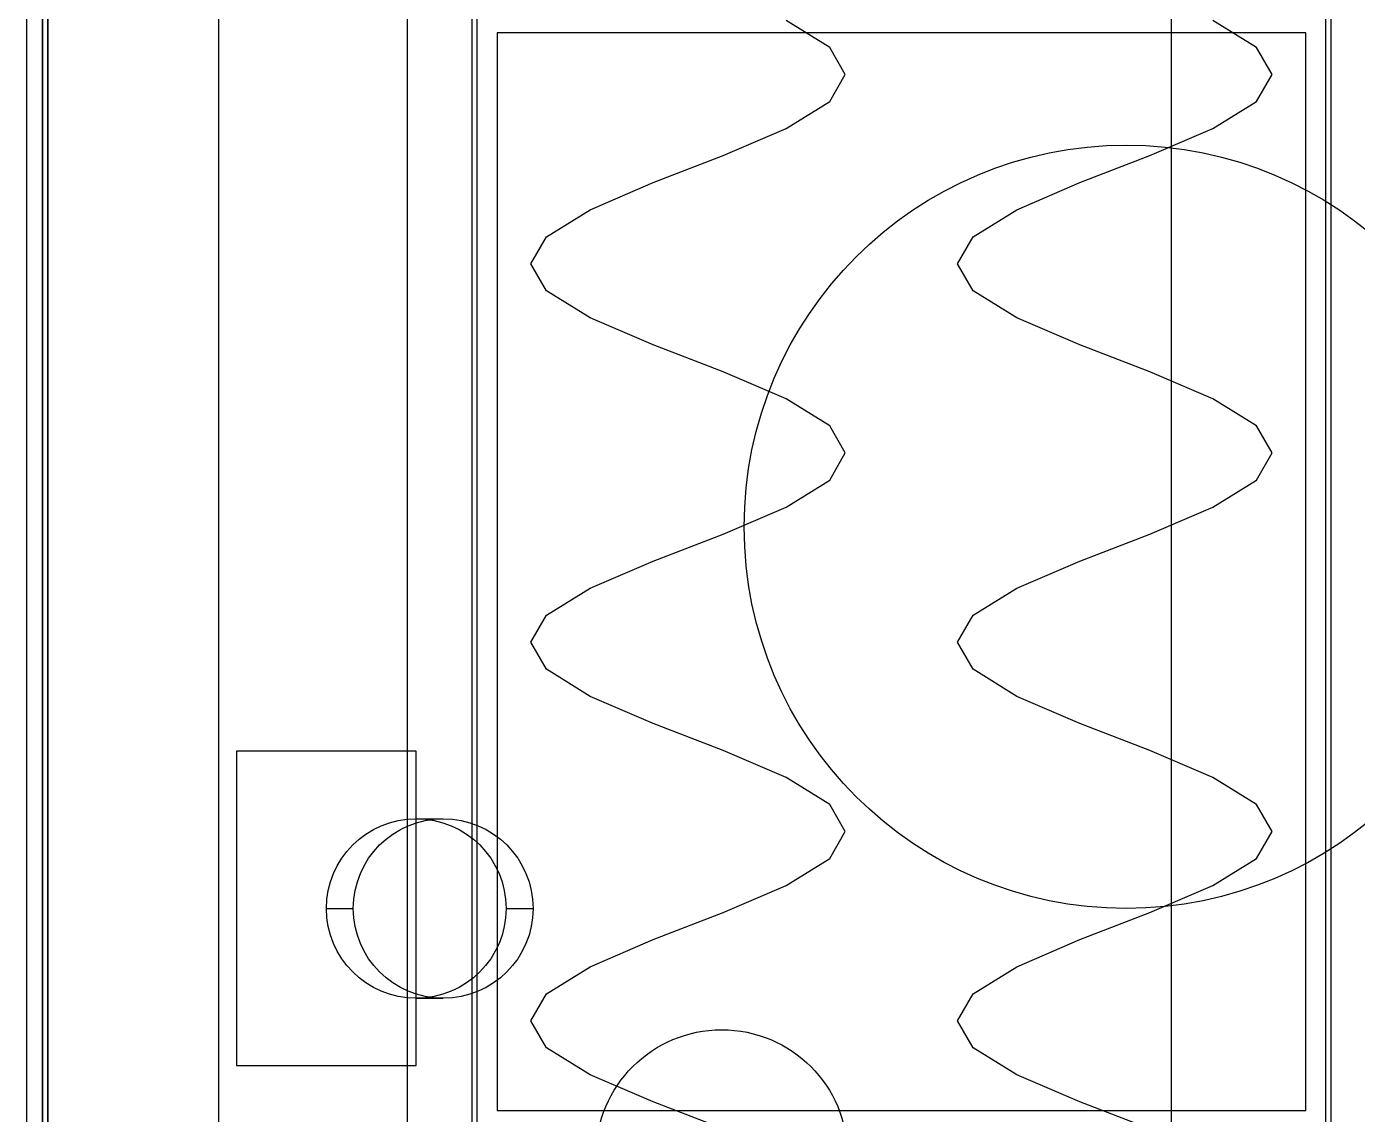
# Model space of a CAD drawing. Header units: metres. Extents: x -14 to 954, y -39 to 888.
# Drawn here: x -4.7 to 291.5, y 429.1 to 671.4 of the extents above; entities that cross this region are included whole.
import ezdxf

# ---------------------------------------------------------------- set-up
doc = ezdxf.new("R2010")
doc.units = ezdxf.units.M
for name, color, linetype in [('01_CHASIS_PTR_SOLDADO', 4, 'Continuous'), ('02_FORRO_EXTERIOR_LAMINA', 8, 'Continuous'), ('02_LOUVERS_LATERALES_VENTILACION', 3, 'Continuous'), ('05_COMPRESOR_HERMETICO_BOWA', 3, 'Continuous'), ('07_CHAROLAS_Y_CANALES', 5, 'Continuous'), ('08_RESORTES_HELICOIDALES', 1, 'Continuous'), ('10_SEPARADOR_ACEITE_BOWA', 2, 'Continuous'), ('13_COLUMNA_CLIMATIZACION_VERTICAL', 6, 'Continuous'), ('17_TOPPERS_COMIDA_CORRIDA_FITNESS', 1, 'Continuous')]:
    doc.layers.add(name, color=color, linetype=linetype)

msp = doc.modelspace()

# ---------------------------------------------------------------- linework, layer by layer
at = {"layer": '01_CHASIS_PTR_SOLDADO'}
for p, q in [((0, 841.9), (0, 38.1)), ((0, 841.9, 38.1), (0, 38.1, 38.1)), ((0, 841.9, 434.6), (0, 38.1, 434.6)), ((0, 841.9, 460), (0, 38.1, 460)), ((0, 841.9, 1791.9), (0, 38.1, 1791.9)), ((0, 841.9, 1830), (0, 38.1, 1830)), ((38.1, 38.1), (38.1, 841.9)), ((38.1, 38.1, 38.1), (38.1, 841.9)), ((38.1, 38.1, 434.6), (38.1, 841.9, 434.6)), ((38.1, 38.1, 460), (38.1, 841.9, 434.6)), ((38.1, 38.1, 1791.9), (38.1, 841.9, 1791.9)), ((38.1, 38.1, 1830), (38.1, 841.9, 1791.9)), ((250, 841.9), (250, 260)), ((250, 841.9, 38.1), (250, 260, 38.1))]:
    msp.add_line(p, q, dxfattribs=at)
at = {"layer": '02_FORRO_EXTERIOR_LAMINA'}
for p, q in [((-1.21, 881.21, 1830), (-1.21, -1.21, 1830)), ((-1.21, 881.21, 1831.21), (-1.21, -1.21, 1831.21)), ((-1.21, 881.21, -1.21), (-1.21, -1.21, -1.21)), ((-1.21, 881.21), (-1.21, -1.21)), ((-1.21, 880), (-1.21, 0)), ((-1.21, 880, 1830), (-1.21, 0, 1830)), ((0, 0), (0, 880)), ((0, 0, 1830), (0, 880))]:
    msp.add_line(p, q, dxfattribs=at)
at = {"layer": '02_LOUVERS_LATERALES_VENTILACION'}
for p, q in [((-4.71, 730, 85), (-4.71, 330, 85)), ((-4.71, 730, 90.5), (-4.71, 330, 90.5)), ((-4.71, 730, 103.5), (-4.71, 330, 103.5)), ((-4.71, 730, 109), (-4.71, 330, 109)), ((-4.71, 730, 122), (-4.71, 330, 122)), ((-4.71, 730, 127.5), (-4.71, 330, 127.5)), ((-4.71, 730, 140.5), (-4.71, 330, 140.5)), ((-4.71, 730, 146), (-4.71, 330, 146)), ((-4.71, 730, 159), (-4.71, 330, 159)), ((-4.71, 730, 164.5), (-4.71, 330, 164.5)), ((-4.71, 730, 177.5), (-4.71, 330, 177.5)), ((-4.71, 730, 183), (-4.71, 330, 183)), ((-4.71, 730, 196), (-4.71, 330, 196)), ((-4.71, 730, 201.5), (-4.71, 330, 201.5)), ((-4.71, 730, 214.5), (-4.71, 330, 214.5)), ((-4.71, 730, 220), (-4.71, 330, 220)), ((-4.71, 730, 233), (-4.71, 330, 233)), ((-4.71, 730, 238.5), (-4.71, 330, 238.5)), ((-4.71, 730, 251.5), (-4.71, 330, 251.5)), ((-4.71, 730, 257), (-4.71, 330, 257)), ((-4.71, 730, 270), (-4.71, 330, 270)), ((-4.71, 730, 275.5), (-4.71, 330, 275.5)), ((-4.71, 730, 288.5), (-4.71, 330, 288.5)), ((-4.71, 730, 294), (-4.71, 330, 294)), ((-4.71, 730, 307), (-4.71, 330, 307)), ((-4.71, 730, 312.5), (-4.71, 330, 312.5)), ((-4.71, 730, 325.5), (-4.71, 330, 325.5)), ((-4.71, 730, 331), (-4.71, 330, 331)), ((-4.71, 730, 344), (-4.71, 330, 344)), ((-4.71, 730, 349.5), (-4.71, 330, 349.5)), ((-4.71, 730, 362.5), (-4.71, 330, 362.5)), ((-4.71, 730, 368), (-4.71, 330, 368)), ((-1.21, 330, 85), (-1.21, 730, 85)), ((-1.21, 330, 90.5), (-1.21, 730, 85)), ((-1.21, 330, 103.5), (-1.21, 730, 103.5)), ((-1.21, 330, 109), (-1.21, 730, 103.5)), ((-1.21, 330, 122), (-1.21, 730, 122)), ((-1.21, 330, 127.5), (-1.21, 730, 122)), ((-1.21, 330, 140.5), (-1.21, 730, 140.5)), ((-1.21, 330, 146), (-1.21, 730, 140.5)), ((-1.21, 330, 159), (-1.21, 730, 159)), ((-1.21, 330, 164.5), (-1.21, 730, 159)), ((-1.21, 330, 177.5), (-1.21, 730, 177.5)), ((-1.21, 330, 183), (-1.21, 730, 177.5)), ((-1.21, 330, 196), (-1.21, 730, 196)), ((-1.21, 330, 201.5), (-1.21, 730, 196)), ((-1.21, 330, 214.5), (-1.21, 730, 214.5)), ((-1.21, 330, 220), (-1.21, 730, 214.5)), ((-1.21, 330, 233), (-1.21, 730, 233)), ((-1.21, 330, 238.5), (-1.21, 730, 233)), ((-1.21, 330, 251.5), (-1.21, 730, 251.5)), ((-1.21, 330, 257), (-1.21, 730, 251.5)), ((-1.21, 330, 270), (-1.21, 730, 270)), ((-1.21, 330, 275.5), (-1.21, 730, 270)), ((-1.21, 330, 288.5), (-1.21, 730, 288.5)), ((-1.21, 330, 294), (-1.21, 730, 288.5)), ((-1.21, 330, 307), (-1.21, 730, 307)), ((-1.21, 330, 312.5), (-1.21, 730, 307)), ((-1.21, 330, 325.5), (-1.21, 730, 325.5)), ((-1.21, 330, 331), (-1.21, 730, 325.5)), ((-1.21, 330, 344), (-1.21, 730, 344)), ((-1.21, 330, 349.5), (-1.21, 730, 344)), ((-1.21, 330, 362.5), (-1.21, 730, 362.5)), ((-1.21, 330, 368), (-1.21, 730, 362.5))]:
    msp.add_line(p, q, dxfattribs=at)
at = {"layer": '05_COMPRESOR_HERMETICO_BOWA'}
for p, q in [((80, 831.9, 38.1), (80, 270, 38.1)), ((80, 831.9, 44.1), (80, 270, 44.1)), ((240, 645, 60.1), (240, 645, 265)), ((155, 560, 60.1), (155, 560, 265)), ((240, 475, 60.1), (240, 475, 265))]:
    msp.add_line(p, q, dxfattribs=at)
for centre in [(240, 560, 60.1), (240, 560, 265)]:
    msp.add_circle(centre, 85, dxfattribs=at)
at = {"layer": '07_CHAROLAS_Y_CANALES'}
for p, q in [((0, 800, 550), (0, 150, 550)), ((0, 800, 551.5), (0, 150, 551.5)), ((0, 800, 750), (0, 150, 750)), ((0, 800, 751.5), (0, 150, 751.5)), ((0, 800, 950), (0, 150, 950)), ((0, 800, 951.5), (0, 150, 951.5)), ((0, 800, 1150), (0, 150, 1150)), ((0, 800, 1151.5), (0, 150, 1151.5)), ((0, 800, 1350), (0, 150, 1350)), ((0, 800, 1351.5), (0, 150, 1351.5)), ((0, 800, 1550), (0, 150, 1550)), ((0, 800, 1551.5), (0, 150, 1551.5)), ((94.4, 800, 551.5), (94.4, 150, 551.5)), ((94.4, 800, 611.5), (94.4, 150, 611.5)), ((94.4, 800, 751.5), (94.4, 150, 751.5)), ((94.4, 800, 811.5), (94.4, 150, 811.5)), ((94.4, 800, 951.5), (94.4, 150, 951.5)), ((94.4, 800, 1011.5), (94.4, 150, 1011.5)), ((94.4, 800, 1151.5), (94.4, 150, 1151.5)), ((94.4, 800, 1211.5), (94.4, 150, 1211.5)), ((94.4, 800, 1351.5), (94.4, 150, 1351.5)), ((94.4, 800, 1411.5), (94.4, 150, 1411.5)), ((94.4, 800, 1551.5), (94.4, 150, 1551.5)), ((94.4, 800, 1611.5), (94.4, 150, 1611.5)), ((95.6, 150, 551.5), (95.6, 800, 551.5)), ((95.6, 150, 611.5), (95.6, 800, 551.5)), ((95.6, 150, 751.5), (95.6, 800, 751.5)), ((95.6, 150, 811.5), (95.6, 800, 751.5)), ((95.6, 150, 951.5), (95.6, 800, 951.5)), ((95.6, 150, 1011.5), (95.6, 800, 951.5)), ((95.6, 150, 1151.5), (95.6, 800, 1151.5)), ((95.6, 150, 1211.5), (95.6, 800, 1151.5)), ((95.6, 150, 1351.5), (95.6, 800, 1351.5)), ((95.6, 150, 1411.5), (95.6, 800, 1351.5)), ((95.6, 150, 1551.5), (95.6, 800, 1551.5)), ((95.6, 150, 1611.5), (95.6, 800, 1551.5)), ((284.4, 800, 551.5), (284.4, 150, 551.5)), ((284.4, 800, 611.5), (284.4, 150, 611.5)), ((284.4, 800, 751.5), (284.4, 150, 751.5)), ((284.4, 800, 811.5), (284.4, 150, 811.5)), ((284.4, 800, 951.5), (284.4, 150, 951.5)), ((284.4, 800, 1011.5), (284.4, 150, 1011.5)), ((284.4, 800, 1151.5), (284.4, 150, 1151.5)), ((284.4, 800, 1211.5), (284.4, 150, 1211.5)), ((284.4, 800, 1351.5), (284.4, 150, 1351.5)), ((284.4, 800, 1411.5), (284.4, 150, 1411.5)), ((284.4, 800, 1551.5), (284.4, 150, 1551.5)), ((284.4, 800, 1611.5), (284.4, 150, 1611.5)), ((285.6, 150, 551.5), (285.6, 800, 551.5)), ((285.6, 150, 611.5), (285.6, 800, 551.5)), ((285.6, 150, 751.5), (285.6, 800, 751.5)), ((285.6, 150, 811.5), (285.6, 800, 751.5)), ((285.6, 150, 951.5), (285.6, 800, 951.5)), ((285.6, 150, 1011.5), (285.6, 800, 951.5)), ((285.6, 150, 1151.5), (285.6, 800, 1151.5)), ((285.6, 150, 1211.5), (285.6, 800, 1151.5)), ((285.6, 150, 1351.5), (285.6, 800, 1351.5)), ((285.6, 150, 1411.5), (285.6, 800, 1351.5)), ((285.6, 150, 1551.5), (285.6, 800, 1551.5)), ((285.6, 150, 1611.5), (285.6, 800, 1551.5))]:
    msp.add_line(p, q, dxfattribs=at)
at = {"layer": '08_RESORTES_HELICOIDALES'}
for p, q in [((174.03, 666.73, 604.19), (164.32, 672.76, 616.36)), ((174.03, 666.73, 804.19), (164.32, 672.76, 816.36)), ((174.03, 666.73, 1004.19), (164.32, 672.76, 1016.36)), ((174.03, 666.73, 1204.19), (164.32, 672.76, 1216.36)), ((174.03, 666.73, 1404.19), (164.32, 672.76, 1416.36)), ((174.03, 666.73, 1604.19), (164.32, 672.76, 1616.36)), ((269.03, 666.73, 604.19), (259.32, 672.76, 616.36)), ((269.03, 666.73, 804.19), (259.32, 672.76, 816.36)), ((269.03, 666.73, 1004.19), (259.32, 672.76, 1016.36)), ((269.03, 666.73, 1204.19), (259.32, 672.76, 1216.36)), ((269.03, 666.73, 1404.19), (259.32, 672.76, 1416.36)), ((269.03, 666.73, 1604.19), (259.32, 672.76, 1616.36)), ((177.5, 660.71, 589), (174.03, 666.73, 604.19)), ((177.5, 660.71, 789), (174.03, 666.73, 804.19)), ((177.5, 660.71, 989), (174.03, 666.73, 1004.19)), ((177.5, 660.71, 1189), (174.03, 666.73, 1204.19)), ((177.5, 660.71, 1389), (174.03, 666.73, 1404.19)), ((177.5, 660.71, 1589), (174.03, 666.73, 1604.19)), ((272.5, 660.71, 589), (269.03, 666.73, 604.19)), ((272.5, 660.71, 789), (269.03, 666.73, 804.19)), ((272.5, 660.71, 989), (269.03, 666.73, 1004.19)), ((272.5, 660.71, 1189), (269.03, 666.73, 1204.19)), ((272.5, 660.71, 1389), (269.03, 666.73, 1404.19)), ((272.5, 660.71, 1589), (269.03, 666.73, 1604.19)), ((174.03, 654.69, 573.81), (177.5, 660.71, 589)), ((174.03, 654.69, 773.81), (177.5, 660.71, 789)), ((174.03, 654.69, 973.81), (177.5, 660.71, 989)), ((174.03, 654.69, 1173.81), (177.5, 660.71, 1189)), ((174.03, 654.69, 1373.81), (177.5, 660.71, 1389)), ((174.03, 654.69, 1573.81), (177.5, 660.71, 1589)), ((269.03, 654.69, 573.81), (272.5, 660.71, 589)), ((269.03, 654.69, 773.81), (272.5, 660.71, 789)), ((269.03, 654.69, 973.81), (272.5, 660.71, 989)), ((269.03, 654.69, 1173.81), (272.5, 660.71, 1189)), ((269.03, 654.69, 1373.81), (272.5, 660.71, 1389)), ((269.03, 654.69, 1573.81), (272.5, 660.71, 1589)), ((164.32, 648.67, 561.64), (174.03, 654.69, 573.81)), ((164.32, 648.67, 761.64), (174.03, 654.69, 773.81)), ((164.32, 648.67, 961.64), (174.03, 654.69, 973.81)), ((164.32, 648.67, 1161.64), (174.03, 654.69, 1173.81)), ((164.32, 648.67, 1361.64), (174.03, 654.69, 1373.81)), ((164.32, 648.67, 1561.64), (174.03, 654.69, 1573.81)), ((259.32, 648.67, 561.64), (269.03, 654.69, 573.81)), ((259.32, 648.67, 761.64), (269.03, 654.69, 773.81)), ((259.32, 648.67, 961.64), (269.03, 654.69, 973.81)), ((259.32, 648.67, 1161.64), (269.03, 654.69, 1173.81)), ((259.32, 648.67, 1361.64), (269.03, 654.69, 1373.81)), ((259.32, 648.67, 1561.64), (269.03, 654.69, 1573.81)), ((150.29, 642.65, 554.88), (164.32, 648.67, 561.64)), ((150.29, 642.65, 754.88), (164.32, 648.67, 761.64)), ((150.29, 642.65, 954.88), (164.32, 648.67, 961.64)), ((150.29, 642.65, 1154.88), (164.32, 648.67, 1161.64)), ((150.29, 642.65, 1354.88), (164.32, 648.67, 1361.64)), ((150.29, 642.65, 1554.88), (164.32, 648.67, 1561.64)), ((245.29, 642.65, 554.88), (259.32, 648.67, 561.64)), ((245.29, 642.65, 754.88), (259.32, 648.67, 761.64)), ((245.29, 642.65, 954.88), (259.32, 648.67, 961.64)), ((245.29, 642.65, 1154.88), (259.32, 648.67, 1161.64)), ((245.29, 642.65, 1354.88), (259.32, 648.67, 1361.64)), ((245.29, 642.65, 1554.88), (259.32, 648.67, 1561.64)), ((134.71, 636.63, 554.88), (150.29, 642.65, 554.88)), ((134.71, 636.63, 754.88), (150.29, 642.65, 754.88)), ((134.71, 636.63, 954.88), (150.29, 642.65, 954.88)), ((134.71, 636.63, 1154.88), (150.29, 642.65, 1154.88)), ((134.71, 636.63, 1354.88), (150.29, 642.65, 1354.88)), ((134.71, 636.63, 1554.88), (150.29, 642.65, 1554.88)), ((229.71, 636.63, 554.88), (245.29, 642.65, 554.88)), ((229.71, 636.63, 754.88), (245.29, 642.65, 754.88)), ((229.71, 636.63, 954.88), (245.29, 642.65, 954.88)), ((229.71, 636.63, 1154.88), (245.29, 642.65, 1154.88)), ((229.71, 636.63, 1354.88), (245.29, 642.65, 1354.88)), ((229.71, 636.63, 1554.88), (245.29, 642.65, 1554.88)), ((120.68, 630.61, 561.64), (134.71, 636.63, 554.88)), ((120.68, 630.61, 761.64), (134.71, 636.63, 754.88)), ((120.68, 630.61, 961.64), (134.71, 636.63, 954.88)), ((120.68, 630.61, 1161.64), (134.71, 636.63, 1154.88)), ((120.68, 630.61, 1361.64), (134.71, 636.63, 1354.88)), ((120.68, 630.61, 1561.64), (134.71, 636.63, 1554.88)), ((215.68, 630.61, 561.64), (229.71, 636.63, 554.88)), ((215.68, 630.61, 761.64), (229.71, 636.63, 754.88)), ((215.68, 630.61, 961.64), (229.71, 636.63, 954.88)), ((215.68, 630.61, 1161.64), (229.71, 636.63, 1154.88)), ((215.68, 630.61, 1361.64), (229.71, 636.63, 1354.88)), ((215.68, 630.61, 1561.64), (229.71, 636.63, 1554.88)), ((110.97, 624.59, 573.81), (120.68, 630.61, 561.64)), ((110.97, 624.59, 773.81), (120.68, 630.61, 761.64)), ((110.97, 624.59, 973.81), (120.68, 630.61, 961.64)), ((110.97, 624.59, 1173.81), (120.68, 630.61, 1161.64)), ((110.97, 624.59, 1373.81), (120.68, 630.61, 1361.64)), ((110.97, 624.59, 1573.81), (120.68, 630.61, 1561.64)), ((205.97, 624.59, 573.81), (215.68, 630.61, 561.64)), ((205.97, 624.59, 773.81), (215.68, 630.61, 761.64)), ((205.97, 624.59, 973.81), (215.68, 630.61, 961.64)), ((205.97, 624.59, 1173.81), (215.68, 630.61, 1161.64)), ((205.97, 624.59, 1373.81), (215.68, 630.61, 1361.64)), ((205.97, 624.59, 1573.81), (215.68, 630.61, 1561.64)), ((107.5, 618.57, 589), (110.97, 624.59, 573.81)), ((107.5, 618.57, 789), (110.97, 624.59, 773.81)), ((107.5, 618.57, 989), (110.97, 624.59, 973.81)), ((107.5, 618.57, 1189), (110.97, 624.59, 1173.81)), ((107.5, 618.57, 1389), (110.97, 624.59, 1373.81)), ((107.5, 618.57, 1589), (110.97, 624.59, 1573.81)), ((202.5, 618.57, 589), (205.97, 624.59, 573.81)), ((202.5, 618.57, 789), (205.97, 624.59, 773.81)), ((202.5, 618.57, 989), (205.97, 624.59, 973.81)), ((202.5, 618.57, 1189), (205.97, 624.59, 1173.81)), ((202.5, 618.57, 1389), (205.97, 624.59, 1373.81)), ((202.5, 618.57, 1589), (205.97, 624.59, 1573.81)), ((110.97, 612.55, 604.19), (107.5, 618.57, 589)), ((110.97, 612.55, 804.19), (107.5, 618.57, 789)), ((110.97, 612.55, 1004.19), (107.5, 618.57, 989)), ((110.97, 612.55, 1204.19), (107.5, 618.57, 1189)), ((110.97, 612.55, 1404.19), (107.5, 618.57, 1389)), ((110.97, 612.55, 1604.19), (107.5, 618.57, 1589)), ((205.97, 612.55, 604.19), (202.5, 618.57, 589)), ((205.97, 612.55, 804.19), (202.5, 618.57, 789)), ((205.97, 612.55, 1004.19), (202.5, 618.57, 989)), ((205.97, 612.55, 1204.19), (202.5, 618.57, 1189)), ((205.97, 612.55, 1404.19), (202.5, 618.57, 1389)), ((205.97, 612.55, 1604.19), (202.5, 618.57, 1589)), ((120.68, 606.53, 616.36), (110.97, 612.55, 604.19)), ((120.68, 606.53, 816.36), (110.97, 612.55, 804.19)), ((120.68, 606.53, 1016.36), (110.97, 612.55, 1004.19)), ((120.68, 606.53, 1216.36), (110.97, 612.55, 1204.19)), ((120.68, 606.53, 1416.36), (110.97, 612.55, 1404.19)), ((120.68, 606.53, 1616.36), (110.97, 612.55, 1604.19)), ((215.68, 606.53, 616.36), (205.97, 612.55, 604.19)), ((215.68, 606.53, 816.36), (205.97, 612.55, 804.19)), ((215.68, 606.53, 1016.36), (205.97, 612.55, 1004.19)), ((215.68, 606.53, 1216.36), (205.97, 612.55, 1204.19)), ((215.68, 606.53, 1416.36), (205.97, 612.55, 1404.19)), ((215.68, 606.53, 1616.36), (205.97, 612.55, 1604.19)), ((134.71, 600.51, 623.12), (120.68, 606.53, 616.36)), ((134.71, 600.51, 823.12), (120.68, 606.53, 816.36)), ((134.71, 600.51, 1023.12), (120.68, 606.53, 1016.36)), ((134.71, 600.51, 1223.12), (120.68, 606.53, 1216.36)), ((134.71, 600.51, 1423.12), (120.68, 606.53, 1416.36)), ((134.71, 600.51, 1623.12), (120.68, 606.53, 1616.36)), ((229.71, 600.51, 623.12), (215.68, 606.53, 616.36)), ((229.71, 600.51, 823.12), (215.68, 606.53, 816.36)), ((229.71, 600.51, 1023.12), (215.68, 606.53, 1016.36)), ((229.71, 600.51, 1223.12), (215.68, 606.53, 1216.36)), ((229.71, 600.51, 1423.12), (215.68, 606.53, 1416.36)), ((229.71, 600.51, 1623.12), (215.68, 606.53, 1616.36)), ((150.29, 594.49, 623.12), (134.71, 600.51, 623.12)), ((150.29, 594.49, 823.12), (134.71, 600.51, 823.12)), ((150.29, 594.49, 1023.12), (134.71, 600.51, 1023.12)), ((150.29, 594.49, 1223.12), (134.71, 600.51, 1223.12)), ((150.29, 594.49, 1423.12), (134.71, 600.51, 1423.12)), ((150.29, 594.49, 1623.12), (134.71, 600.51, 1623.12)), ((245.29, 594.49, 623.12), (229.71, 600.51, 623.12)), ((245.29, 594.49, 823.12), (229.71, 600.51, 823.12)), ((245.29, 594.49, 1023.12), (229.71, 600.51, 1023.12)), ((245.29, 594.49, 1223.12), (229.71, 600.51, 1223.12)), ((245.29, 594.49, 1423.12), (229.71, 600.51, 1423.12)), ((245.29, 594.49, 1623.12), (229.71, 600.51, 1623.12)), ((164.32, 588.47, 616.36), (150.29, 594.49, 623.12)), ((164.32, 588.47, 816.36), (150.29, 594.49, 823.12)), ((164.32, 588.47, 1016.36), (150.29, 594.49, 1023.12)), ((164.32, 588.47, 1216.36), (150.29, 594.49, 1223.12)), ((164.32, 588.47, 1416.36), (150.29, 594.49, 1423.12)), ((164.32, 588.47, 1616.36), (150.29, 594.49, 1623.12)), ((259.32, 588.47, 616.36), (245.29, 594.49, 623.12)), ((259.32, 588.47, 816.36), (245.29, 594.49, 823.12)), ((259.32, 588.47, 1016.36), (245.29, 594.49, 1023.12)), ((259.32, 588.47, 1216.36), (245.29, 594.49, 1223.12)), ((259.32, 588.47, 1416.36), (245.29, 594.49, 1423.12)), ((259.32, 588.47, 1616.36), (245.29, 594.49, 1623.12)), ((174.03, 582.45, 604.19), (164.32, 588.47, 616.36)), ((174.03, 582.45, 804.19), (164.32, 588.47, 816.36)), ((174.03, 582.45, 1004.19), (164.32, 588.47, 1016.36)), ((174.03, 582.45, 1204.19), (164.32, 588.47, 1216.36)), ((174.03, 582.45, 1404.19), (164.32, 588.47, 1416.36)), ((174.03, 582.45, 1604.19), (164.32, 588.47, 1616.36)), ((269.03, 582.45, 604.19), (259.32, 588.47, 616.36)), ((269.03, 582.45, 804.19), (259.32, 588.47, 816.36)), ((269.03, 582.45, 1004.19), (259.32, 588.47, 1016.36)), ((269.03, 582.45, 1204.19), (259.32, 588.47, 1216.36)), ((269.03, 582.45, 1404.19), (259.32, 588.47, 1416.36)), ((269.03, 582.45, 1604.19), (259.32, 588.47, 1616.36)), ((177.5, 576.43, 589), (174.03, 582.45, 604.19)), ((177.5, 576.43, 789), (174.03, 582.45, 804.19)), ((177.5, 576.43, 989), (174.03, 582.45, 1004.19)), ((177.5, 576.43, 1189), (174.03, 582.45, 1204.19)), ((177.5, 576.43, 1389), (174.03, 582.45, 1404.19)), ((177.5, 576.43, 1589), (174.03, 582.45, 1604.19)), ((272.5, 576.43, 589), (269.03, 582.45, 604.19)), ((272.5, 576.43, 789), (269.03, 582.45, 804.19)), ((272.5, 576.43, 989), (269.03, 582.45, 1004.19)), ((272.5, 576.43, 1189), (269.03, 582.45, 1204.19)), ((272.5, 576.43, 1389), (269.03, 582.45, 1404.19)), ((272.5, 576.43, 1589), (269.03, 582.45, 1604.19)), ((174.03, 570.41, 573.81), (177.5, 576.43, 589)), ((174.03, 570.41, 773.81), (177.5, 576.43, 789)), ((174.03, 570.41, 973.81), (177.5, 576.43, 989)), ((174.03, 570.41, 1173.81), (177.5, 576.43, 1189)), ((174.03, 570.41, 1373.81), (177.5, 576.43, 1389)), ((174.03, 570.41, 1573.81), (177.5, 576.43, 1589)), ((269.03, 570.41, 573.81), (272.5, 576.43, 589)), ((269.03, 570.41, 773.81), (272.5, 576.43, 789)), ((269.03, 570.41, 973.81), (272.5, 576.43, 989)), ((269.03, 570.41, 1173.81), (272.5, 576.43, 1189)), ((269.03, 570.41, 1373.81), (272.5, 576.43, 1389)), ((269.03, 570.41, 1573.81), (272.5, 576.43, 1589)), ((164.32, 564.39, 561.64), (174.03, 570.41, 573.81)), ((164.32, 564.39, 761.64), (174.03, 570.41, 773.81)), ((164.32, 564.39, 961.64), (174.03, 570.41, 973.81)), ((164.32, 564.39, 1161.64), (174.03, 570.41, 1173.81)), ((164.32, 564.39, 1361.64), (174.03, 570.41, 1373.81)), ((164.32, 564.39, 1561.64), (174.03, 570.41, 1573.81)), ((259.32, 564.39, 561.64), (269.03, 570.41, 573.81)), ((259.32, 564.39, 761.64), (269.03, 570.41, 773.81)), ((259.32, 564.39, 961.64), (269.03, 570.41, 973.81)), ((259.32, 564.39, 1161.64), (269.03, 570.41, 1173.81)), ((259.32, 564.39, 1361.64), (269.03, 570.41, 1373.81)), ((259.32, 564.39, 1561.64), (269.03, 570.41, 1573.81)), ((150.29, 558.37, 554.88), (164.32, 564.39, 561.64)), ((150.29, 558.37, 754.88), (164.32, 564.39, 761.64)), ((150.29, 558.37, 954.88), (164.32, 564.39, 961.64)), ((150.29, 558.37, 1154.88), (164.32, 564.39, 1161.64)), ((150.29, 558.37, 1354.88), (164.32, 564.39, 1361.64)), ((150.29, 558.37, 1554.88), (164.32, 564.39, 1561.64)), ((245.29, 558.37, 554.88), (259.32, 564.39, 561.64)), ((245.29, 558.37, 754.88), (259.32, 564.39, 761.64)), ((245.29, 558.37, 954.88), (259.32, 564.39, 961.64)), ((245.29, 558.37, 1154.88), (259.32, 564.39, 1161.64)), ((245.29, 558.37, 1354.88), (259.32, 564.39, 1361.64)), ((245.29, 558.37, 1554.88), (259.32, 564.39, 1561.64)), ((134.71, 552.35, 554.88), (150.29, 558.37, 554.88)), ((134.71, 552.35, 754.88), (150.29, 558.37, 754.88)), ((134.71, 552.35, 954.88), (150.29, 558.37, 954.88)), ((134.71, 552.35, 1154.88), (150.29, 558.37, 1154.88)), ((134.71, 552.35, 1354.88), (150.29, 558.37, 1354.88)), ((134.71, 552.35, 1554.88), (150.29, 558.37, 1554.88)), ((229.71, 552.35, 554.88), (245.29, 558.37, 554.88)), ((229.71, 552.35, 754.88), (245.29, 558.37, 754.88)), ((229.71, 552.35, 954.88), (245.29, 558.37, 954.88)), ((229.71, 552.35, 1154.88), (245.29, 558.37, 1154.88)), ((229.71, 552.35, 1354.88), (245.29, 558.37, 1354.88)), ((229.71, 552.35, 1554.88), (245.29, 558.37, 1554.88)), ((120.68, 546.33, 561.64), (134.71, 552.35, 554.88)), ((120.68, 546.33, 761.64), (134.71, 552.35, 754.88)), ((120.68, 546.33, 961.64), (134.71, 552.35, 954.88)), ((120.68, 546.33, 1161.64), (134.71, 552.35, 1154.88)), ((120.68, 546.33, 1361.64), (134.71, 552.35, 1354.88)), ((120.68, 546.33, 1561.64), (134.71, 552.35, 1554.88)), ((215.68, 546.33, 561.64), (229.71, 552.35, 554.88)), ((215.68, 546.33, 761.64), (229.71, 552.35, 754.88)), ((215.68, 546.33, 961.64), (229.71, 552.35, 954.88)), ((215.68, 546.33, 1161.64), (229.71, 552.35, 1154.88)), ((215.68, 546.33, 1361.64), (229.71, 552.35, 1354.88)), ((215.68, 546.33, 1561.64), (229.71, 552.35, 1554.88)), ((110.97, 540.31, 573.81), (120.68, 546.33, 561.64)), ((110.97, 540.31, 773.81), (120.68, 546.33, 761.64)), ((110.97, 540.31, 973.81), (120.68, 546.33, 961.64)), ((110.97, 540.31, 1173.81), (120.68, 546.33, 1161.64)), ((110.97, 540.31, 1373.81), (120.68, 546.33, 1361.64)), ((110.97, 540.31, 1573.81), (120.68, 546.33, 1561.64)), ((205.97, 540.31, 573.81), (215.68, 546.33, 561.64)), ((205.97, 540.31, 773.81), (215.68, 546.33, 761.64)), ((205.97, 540.31, 973.81), (215.68, 546.33, 961.64)), ((205.97, 540.31, 1173.81), (215.68, 546.33, 1161.64)), ((205.97, 540.31, 1373.81), (215.68, 546.33, 1361.64)), ((205.97, 540.31, 1573.81), (215.68, 546.33, 1561.64)), ((107.5, 534.29, 589), (110.97, 540.31, 573.81)), ((107.5, 534.29, 789), (110.97, 540.31, 773.81)), ((107.5, 534.29, 989), (110.97, 540.31, 973.81)), ((107.5, 534.29, 1189), (110.97, 540.31, 1173.81)), ((107.5, 534.29, 1389), (110.97, 540.31, 1373.81)), ((107.5, 534.29, 1589), (110.97, 540.31, 1573.81)), ((202.5, 534.29, 589), (205.97, 540.31, 573.81)), ((202.5, 534.29, 789), (205.97, 540.31, 773.81)), ((202.5, 534.29, 989), (205.97, 540.31, 973.81)), ((202.5, 534.29, 1189), (205.97, 540.31, 1173.81)), ((202.5, 534.29, 1389), (205.97, 540.31, 1373.81)), ((202.5, 534.29, 1589), (205.97, 540.31, 1573.81)), ((110.97, 528.27, 604.19), (107.5, 534.29, 589)), ((110.97, 528.27, 804.19), (107.5, 534.29, 789)), ((110.97, 528.27, 1004.19), (107.5, 534.29, 989)), ((110.97, 528.27, 1204.19), (107.5, 534.29, 1189)), ((110.97, 528.27, 1404.19), (107.5, 534.29, 1389)), ((110.97, 528.27, 1604.19), (107.5, 534.29, 1589)), ((205.97, 528.27, 604.19), (202.5, 534.29, 589)), ((205.97, 528.27, 804.19), (202.5, 534.29, 789)), ((205.97, 528.27, 1004.19), (202.5, 534.29, 989)), ((205.97, 528.27, 1204.19), (202.5, 534.29, 1189)), ((205.97, 528.27, 1404.19), (202.5, 534.29, 1389)), ((205.97, 528.27, 1604.19), (202.5, 534.29, 1589)), ((120.68, 522.24, 616.36), (110.97, 528.27, 604.19)), ((120.68, 522.24, 816.36), (110.97, 528.27, 804.19)), ((120.68, 522.24, 1016.36), (110.97, 528.27, 1004.19)), ((120.68, 522.24, 1216.36), (110.97, 528.27, 1204.19)), ((120.68, 522.24, 1416.36), (110.97, 528.27, 1404.19)), ((120.68, 522.24, 1616.36), (110.97, 528.27, 1604.19)), ((215.68, 522.24, 616.36), (205.97, 528.27, 604.19)), ((215.68, 522.24, 816.36), (205.97, 528.27, 804.19)), ((215.68, 522.24, 1016.36), (205.97, 528.27, 1004.19)), ((215.68, 522.24, 1216.36), (205.97, 528.27, 1204.19)), ((215.68, 522.24, 1416.36), (205.97, 528.27, 1404.19)), ((215.68, 522.24, 1616.36), (205.97, 528.27, 1604.19)), ((134.71, 516.22, 623.12), (120.68, 522.24, 616.36)), ((134.71, 516.22, 823.12), (120.68, 522.24, 816.36)), ((134.71, 516.22, 1023.12), (120.68, 522.24, 1016.36)), ((134.71, 516.22, 1223.12), (120.68, 522.24, 1216.36)), ((134.71, 516.22, 1423.12), (120.68, 522.24, 1416.36)), ((134.71, 516.22, 1623.12), (120.68, 522.24, 1616.36)), ((229.71, 516.22, 623.12), (215.68, 522.24, 616.36)), ((229.71, 516.22, 823.12), (215.68, 522.24, 816.36)), ((229.71, 516.22, 1023.12), (215.68, 522.24, 1016.36)), ((229.71, 516.22, 1223.12), (215.68, 522.24, 1216.36)), ((229.71, 516.22, 1423.12), (215.68, 522.24, 1416.36)), ((229.71, 516.22, 1623.12), (215.68, 522.24, 1616.36)), ((150.29, 510.2, 623.12), (134.71, 516.22, 623.12)), ((150.29, 510.2, 823.12), (134.71, 516.22, 823.12)), ((150.29, 510.2, 1023.12), (134.71, 516.22, 1023.12)), ((150.29, 510.2, 1223.12), (134.71, 516.22, 1223.12)), ((150.29, 510.2, 1423.12), (134.71, 516.22, 1423.12)), ((150.29, 510.2, 1623.12), (134.71, 516.22, 1623.12)), ((245.29, 510.2, 623.12), (229.71, 516.22, 623.12)), ((245.29, 510.2, 823.12), (229.71, 516.22, 823.12)), ((245.29, 510.2, 1023.12), (229.71, 516.22, 1023.12)), ((245.29, 510.2, 1223.12), (229.71, 516.22, 1223.12)), ((245.29, 510.2, 1423.12), (229.71, 516.22, 1423.12)), ((245.29, 510.2, 1623.12), (229.71, 516.22, 1623.12)), ((164.32, 504.18, 616.36), (150.29, 510.2, 623.12)), ((164.32, 504.18, 816.36), (150.29, 510.2, 823.12)), ((164.32, 504.18, 1016.36), (150.29, 510.2, 1023.12)), ((164.32, 504.18, 1216.36), (150.29, 510.2, 1223.12)), ((164.32, 504.18, 1416.36), (150.29, 510.2, 1423.12)), ((164.32, 504.18, 1616.36), (150.29, 510.2, 1623.12)), ((259.32, 504.18, 616.36), (245.29, 510.2, 623.12)), ((259.32, 504.18, 816.36), (245.29, 510.2, 823.12)), ((259.32, 504.18, 1016.36), (245.29, 510.2, 1023.12)), ((259.32, 504.18, 1216.36), (245.29, 510.2, 1223.12)), ((259.32, 504.18, 1416.36), (245.29, 510.2, 1423.12)), ((259.32, 504.18, 1616.36), (245.29, 510.2, 1623.12)), ((174.03, 498.16, 604.19), (164.32, 504.18, 616.36)), ((174.03, 498.16, 804.19), (164.32, 504.18, 816.36)), ((174.03, 498.16, 1004.19), (164.32, 504.18, 1016.36)), ((174.03, 498.16, 1204.19), (164.32, 504.18, 1216.36)), ((174.03, 498.16, 1404.19), (164.32, 504.18, 1416.36)), ((174.03, 498.16, 1604.19), (164.32, 504.18, 1616.36)), ((269.03, 498.16, 604.19), (259.32, 504.18, 616.36)), ((269.03, 498.16, 804.19), (259.32, 504.18, 816.36)), ((269.03, 498.16, 1004.19), (259.32, 504.18, 1016.36)), ((269.03, 498.16, 1204.19), (259.32, 504.18, 1216.36)), ((269.03, 498.16, 1404.19), (259.32, 504.18, 1416.36)), ((269.03, 498.16, 1604.19), (259.32, 504.18, 1616.36)), ((177.5, 492.14, 589), (174.03, 498.16, 604.19)), ((177.5, 492.14, 789), (174.03, 498.16, 804.19)), ((177.5, 492.14, 989), (174.03, 498.16, 1004.19)), ((177.5, 492.14, 1189), (174.03, 498.16, 1204.19)), ((177.5, 492.14, 1389), (174.03, 498.16, 1404.19)), ((177.5, 492.14, 1589), (174.03, 498.16, 1604.19)), ((272.5, 492.14, 589), (269.03, 498.16, 604.19)), ((272.5, 492.14, 789), (269.03, 498.16, 804.19)), ((272.5, 492.14, 989), (269.03, 498.16, 1004.19)), ((272.5, 492.14, 1189), (269.03, 498.16, 1204.19)), ((272.5, 492.14, 1389), (269.03, 498.16, 1404.19)), ((272.5, 492.14, 1589), (269.03, 498.16, 1604.19)), ((174.03, 486.12, 573.81), (177.5, 492.14, 589)), ((174.03, 486.12, 773.81), (177.5, 492.14, 789)), ((174.03, 486.12, 973.81), (177.5, 492.14, 989)), ((174.03, 486.12, 1173.81), (177.5, 492.14, 1189)), ((174.03, 486.12, 1373.81), (177.5, 492.14, 1389)), ((174.03, 486.12, 1573.81), (177.5, 492.14, 1589)), ((269.03, 486.12, 573.81), (272.5, 492.14, 589)), ((269.03, 486.12, 773.81), (272.5, 492.14, 789)), ((269.03, 486.12, 973.81), (272.5, 492.14, 989)), ((269.03, 486.12, 1173.81), (272.5, 492.14, 1189)), ((269.03, 486.12, 1373.81), (272.5, 492.14, 1389)), ((269.03, 486.12, 1573.81), (272.5, 492.14, 1589)), ((164.32, 480.1, 561.64), (174.03, 486.12, 573.81)), ((164.32, 480.1, 761.64), (174.03, 486.12, 773.81)), ((164.32, 480.1, 961.64), (174.03, 486.12, 973.81)), ((164.32, 480.1, 1161.64), (174.03, 486.12, 1173.81)), ((164.32, 480.1, 1361.64), (174.03, 486.12, 1373.81)), ((164.32, 480.1, 1561.64), (174.03, 486.12, 1573.81)), ((259.32, 480.1, 561.64), (269.03, 486.12, 573.81)), ((259.32, 480.1, 761.64), (269.03, 486.12, 773.81)), ((259.32, 480.1, 961.64), (269.03, 486.12, 973.81)), ((259.32, 480.1, 1161.64), (269.03, 486.12, 1173.81)), ((259.32, 480.1, 1361.64), (269.03, 486.12, 1373.81)), ((259.32, 480.1, 1561.64), (269.03, 486.12, 1573.81)), ((150.29, 474.08, 554.88), (164.32, 480.1, 561.64)), ((150.29, 474.08, 754.88), (164.32, 480.1, 761.64)), ((150.29, 474.08, 954.88), (164.32, 480.1, 961.64)), ((150.29, 474.08, 1154.88), (164.32, 480.1, 1161.64)), ((150.29, 474.08, 1354.88), (164.32, 480.1, 1361.64)), ((150.29, 474.08, 1554.88), (164.32, 480.1, 1561.64)), ((245.29, 474.08, 554.88), (259.32, 480.1, 561.64)), ((245.29, 474.08, 754.88), (259.32, 480.1, 761.64)), ((245.29, 474.08, 954.88), (259.32, 480.1, 961.64)), ((245.29, 474.08, 1154.88), (259.32, 480.1, 1161.64)), ((245.29, 474.08, 1354.88), (259.32, 480.1, 1361.64)), ((245.29, 474.08, 1554.88), (259.32, 480.1, 1561.64)), ((134.71, 468.06, 554.88), (150.29, 474.08, 554.88)), ((134.71, 468.06, 754.88), (150.29, 474.08, 754.88)), ((134.71, 468.06, 954.88), (150.29, 474.08, 954.88)), ((134.71, 468.06, 1154.88), (150.29, 474.08, 1154.88)), ((134.71, 468.06, 1354.88), (150.29, 474.08, 1354.88)), ((134.71, 468.06, 1554.88), (150.29, 474.08, 1554.88)), ((229.71, 468.06, 554.88), (245.29, 474.08, 554.88)), ((229.71, 468.06, 754.88), (245.29, 474.08, 754.88)), ((229.71, 468.06, 954.88), (245.29, 474.08, 954.88)), ((229.71, 468.06, 1154.88), (245.29, 474.08, 1154.88)), ((229.71, 468.06, 1354.88), (245.29, 474.08, 1354.88)), ((229.71, 468.06, 1554.88), (245.29, 474.08, 1554.88)), ((120.68, 462.04, 561.64), (134.71, 468.06, 554.88)), ((120.68, 462.04, 761.64), (134.71, 468.06, 754.88)), ((120.68, 462.04, 961.64), (134.71, 468.06, 954.88)), ((120.68, 462.04, 1161.64), (134.71, 468.06, 1154.88)), ((120.68, 462.04, 1361.64), (134.71, 468.06, 1354.88)), ((120.68, 462.04, 1561.64), (134.71, 468.06, 1554.88)), ((215.68, 462.04, 561.64), (229.71, 468.06, 554.88)), ((215.68, 462.04, 761.64), (229.71, 468.06, 754.88)), ((215.68, 462.04, 961.64), (229.71, 468.06, 954.88)), ((215.68, 462.04, 1161.64), (229.71, 468.06, 1154.88)), ((215.68, 462.04, 1361.64), (229.71, 468.06, 1354.88)), ((215.68, 462.04, 1561.64), (229.71, 468.06, 1554.88)), ((110.97, 456.02, 573.81), (120.68, 462.04, 561.64)), ((110.97, 456.02, 773.81), (120.68, 462.04, 761.64)), ((110.97, 456.02, 973.81), (120.68, 462.04, 961.64)), ((110.97, 456.02, 1173.81), (120.68, 462.04, 1161.64)), ((110.97, 456.02, 1373.81), (120.68, 462.04, 1361.64)), ((110.97, 456.02, 1573.81), (120.68, 462.04, 1561.64)), ((205.97, 456.02, 573.81), (215.68, 462.04, 561.64)), ((205.97, 456.02, 773.81), (215.68, 462.04, 761.64)), ((205.97, 456.02, 973.81), (215.68, 462.04, 961.64)), ((205.97, 456.02, 1173.81), (215.68, 462.04, 1161.64)), ((205.97, 456.02, 1373.81), (215.68, 462.04, 1361.64)), ((205.97, 456.02, 1573.81), (215.68, 462.04, 1561.64)), ((107.5, 450, 589), (110.97, 456.02, 573.81)), ((107.5, 450, 789), (110.97, 456.02, 773.81)), ((107.5, 450, 989), (110.97, 456.02, 973.81)), ((107.5, 450, 1189), (110.97, 456.02, 1173.81)), ((107.5, 450, 1389), (110.97, 456.02, 1373.81)), ((107.5, 450, 1589), (110.97, 456.02, 1573.81)), ((202.5, 450, 589), (205.97, 456.02, 573.81)), ((202.5, 450, 789), (205.97, 456.02, 773.81)), ((202.5, 450, 989), (205.97, 456.02, 973.81)), ((202.5, 450, 1189), (205.97, 456.02, 1173.81)), ((202.5, 450, 1389), (205.97, 456.02, 1373.81)), ((202.5, 450, 1589), (205.97, 456.02, 1573.81)), ((110.97, 443.98, 604.19), (107.5, 450, 589)), ((110.97, 443.98, 804.19), (107.5, 450, 789)), ((110.97, 443.98, 1004.19), (107.5, 450, 989)), ((110.97, 443.98, 1204.19), (107.5, 450, 1189)), ((110.97, 443.98, 1404.19), (107.5, 450, 1389)), ((110.97, 443.98, 1604.19), (107.5, 450, 1589)), ((205.97, 443.98, 604.19), (202.5, 450, 589)), ((205.97, 443.98, 804.19), (202.5, 450, 789)), ((205.97, 443.98, 1004.19), (202.5, 450, 989)), ((205.97, 443.98, 1204.19), (202.5, 450, 1189)), ((205.97, 443.98, 1404.19), (202.5, 450, 1389)), ((205.97, 443.98, 1604.19), (202.5, 450, 1589)), ((120.68, 437.96, 616.36), (110.97, 443.98, 604.19)), ((120.68, 437.96, 816.36), (110.97, 443.98, 804.19)), ((120.68, 437.96, 1016.36), (110.97, 443.98, 1004.19)), ((120.68, 437.96, 1216.36), (110.97, 443.98, 1204.19)), ((120.68, 437.96, 1416.36), (110.97, 443.98, 1404.19)), ((120.68, 437.96, 1616.36), (110.97, 443.98, 1604.19)), ((215.68, 437.96, 616.36), (205.97, 443.98, 604.19)), ((215.68, 437.96, 816.36), (205.97, 443.98, 804.19)), ((215.68, 437.96, 1016.36), (205.97, 443.98, 1004.19)), ((215.68, 437.96, 1216.36), (205.97, 443.98, 1204.19)), ((215.68, 437.96, 1416.36), (205.97, 443.98, 1404.19)), ((215.68, 437.96, 1616.36), (205.97, 443.98, 1604.19)), ((134.71, 431.94, 623.12), (120.68, 437.96, 616.36)), ((134.71, 431.94, 823.12), (120.68, 437.96, 816.36)), ((134.71, 431.94, 1023.12), (120.68, 437.96, 1016.36)), ((134.71, 431.94, 1223.12), (120.68, 437.96, 1216.36)), ((134.71, 431.94, 1423.12), (120.68, 437.96, 1416.36)), ((134.71, 431.94, 1623.12), (120.68, 437.96, 1616.36)), ((229.71, 431.94, 623.12), (215.68, 437.96, 616.36)), ((229.71, 431.94, 823.12), (215.68, 437.96, 816.36)), ((229.71, 431.94, 1023.12), (215.68, 437.96, 1016.36)), ((229.71, 431.94, 1223.12), (215.68, 437.96, 1216.36)), ((229.71, 431.94, 1423.12), (215.68, 437.96, 1416.36)), ((229.71, 431.94, 1623.12), (215.68, 437.96, 1616.36)), ((150.29, 425.92, 623.12), (134.71, 431.94, 623.12)), ((150.29, 425.92, 823.12), (134.71, 431.94, 823.12)), ((150.29, 425.92, 1023.12), (134.71, 431.94, 1023.12)), ((150.29, 425.92, 1223.12), (134.71, 431.94, 1223.12)), ((150.29, 425.92, 1423.12), (134.71, 431.94, 1423.12)), ((150.29, 425.92, 1623.12), (134.71, 431.94, 1623.12)), ((245.29, 425.92, 623.12), (229.71, 431.94, 623.12)), ((245.29, 425.92, 823.12), (229.71, 431.94, 823.12)), ((245.29, 425.92, 1023.12), (229.71, 431.94, 1023.12)), ((245.29, 425.92, 1223.12), (229.71, 431.94, 1223.12)), ((245.29, 425.92, 1423.12), (229.71, 431.94, 1423.12)), ((245.29, 425.92, 1623.12), (229.71, 431.94, 1623.12))]:
    msp.add_line(p, q, dxfattribs=at)
at = {"layer": '10_SEPARADOR_ACEITE_BOWA'}
msp.add_line((150, 448, 80), (150, 448, 230), dxfattribs=at)
for centre in [(150, 420, 80), (150, 420, 230)]:
    msp.add_circle(centre, 28, dxfattribs=at)
at = {"layer": '13_COLUMNA_CLIMATIZACION_VERTICAL'}
for p, q in [((82, 510, 435), (42, 510, 435)), ((42, 510, 435), (42, 440, 435)), ((82, 510, 435), (42, 510, 1791.9)), ((42, 510, 1791.9), (42, 440, 1791.9)), ((42, 510, 435), (42, 510, 1791.9)), ((82, 440, 435), (82, 510, 435)), ((82, 440, 1791.9), (82, 510, 435)), ((82, 510, 435), (82, 510, 435)), ((82, 495, 650), (88, 495, 650)), ((82, 495, 850), (88, 495, 850)), ((82, 495, 1050), (88, 495, 1050)), ((82, 495, 1250), (88, 495, 1250)), ((82, 495, 1450), (88, 495, 1450)), ((82, 495, 1650), (88, 495, 1650)), ((62, 475, 650), (68, 475, 650)), ((62, 475, 850), (68, 475, 850)), ((62, 475, 1050), (68, 475, 1050)), ((62, 475, 1250), (68, 475, 1250)), ((62, 475, 1450), (68, 475, 1450)), ((62, 475, 1650), (68, 475, 1650)), ((102, 475, 650), (108, 475, 650)), ((102, 475, 850), (108, 475, 850)), ((102, 475, 1050), (108, 475, 1050)), ((102, 475, 1250), (108, 475, 1250)), ((102, 475, 1450), (108, 475, 1450)), ((102, 475, 1650), (108, 475, 1650)), ((82, 455, 650), (88, 455, 650)), ((82, 455, 850), (88, 455, 850)), ((82, 455, 1050), (88, 455, 1050)), ((82, 455, 1250), (88, 455, 1250)), ((82, 455, 1450), (88, 455, 1450)), ((82, 455, 1650), (88, 455, 1650)), ((42, 440, 435), (82, 440, 435)), ((42, 440, 1791.9), (82, 440, 1791.9)), ((42, 440, 435), (42, 440, 1791.9)), ((82, 440, 435), (82, 440, 1791.9))]:
    msp.add_line(p, q, dxfattribs=at)
for centre in [(82, 475, 650), (82, 475, 850), (82, 475, 1050), (82, 475, 1250), (82, 475, 1450), (82, 475, 1650), (88, 475, 650), (88, 475, 850), (88, 475, 1050), (88, 475, 1250), (88, 475, 1450), (88, 475, 1650)]:
    msp.add_circle(centre, 20, dxfattribs=at)
at = {"layer": '17_TOPPERS_COMIDA_CORRIDA_FITNESS'}
for p, q in [((280, 670, 553), (100, 670, 553)), ((100, 670, 553), (100, 430, 553)), ((280, 670, 553), (100, 670, 608)), ((100, 670, 608), (100, 430, 608)), ((100, 670, 553), (100, 670, 608)), ((280, 670, 753), (100, 670, 753)), ((100, 670, 753), (100, 430, 753)), ((280, 670, 753), (100, 670, 808)), ((100, 670, 808), (100, 430, 808)), ((100, 670, 753), (100, 670, 808)), ((280, 670, 953), (100, 670, 953)), ((100, 670, 953), (100, 430, 953)), ((280, 670, 953), (100, 670, 1008)), ((100, 670, 1008), (100, 430, 1008)), ((100, 670, 953), (100, 670, 1008)), ((280, 670, 1153), (100, 670, 1153)), ((100, 670, 1153), (100, 430, 1153)), ((280, 670, 1153), (100, 670, 1208)), ((100, 670, 1208), (100, 430, 1208)), ((100, 670, 1153), (100, 670, 1208)), ((280, 670, 1353), (100, 670, 1353)), ((100, 670, 1353), (100, 430, 1353)), ((280, 670, 1353), (100, 670, 1408)), ((100, 670, 1408), (100, 430, 1408)), ((100, 670, 1353), (100, 670, 1408)), ((280, 670, 1553), (100, 670, 1553)), ((100, 670, 1553), (100, 430, 1553)), ((280, 670, 1553), (100, 670, 1608)), ((100, 670, 1608), (100, 430, 1608)), ((100, 670, 1553), (100, 670, 1608)), ((280, 430, 553), (280, 670, 553)), ((280, 430, 608), (280, 670, 553)), ((280, 670, 553), (280, 670, 553)), ((280, 430, 753), (280, 670, 753)), ((280, 430, 808), (280, 670, 753)), ((280, 670, 753), (280, 670, 753)), ((280, 430, 953), (280, 670, 953)), ((280, 430, 1008), (280, 670, 953)), ((280, 670, 953), (280, 670, 953)), ((280, 430, 1153), (280, 670, 1153)), ((280, 430, 1208), (280, 670, 1153)), ((280, 670, 1153), (280, 670, 1153)), ((280, 430, 1353), (280, 670, 1353)), ((280, 430, 1408), (280, 670, 1353)), ((280, 670, 1353), (280, 670, 1353)), ((280, 430, 1553), (280, 670, 1553)), ((280, 430, 1608), (280, 670, 1553)), ((280, 670, 1553), (280, 670, 1553)), ((100, 430, 553), (280, 430, 553)), ((100, 430, 608), (280, 430, 608)), ((100, 430, 553), (100, 430, 608)), ((100, 430, 753), (280, 430, 753)), ((100, 430, 808), (280, 430, 808)), ((100, 430, 753), (100, 430, 808)), ((100, 430, 953), (280, 430, 953)), ((100, 430, 1008), (280, 430, 1008)), ((100, 430, 953), (100, 430, 1008)), ((100, 430, 1153), (280, 430, 1153)), ((100, 430, 1208), (280, 430, 1208)), ((100, 430, 1153), (100, 430, 1208)), ((100, 430, 1353), (280, 430, 1353)), ((100, 430, 1408), (280, 430, 1408)), ((100, 430, 1353), (100, 430, 1408)), ((100, 430, 1553), (280, 430, 1553)), ((100, 430, 1608), (280, 430, 1608)), ((100, 430, 1553), (100, 430, 1608)), ((280, 430, 553), (280, 430, 608)), ((280, 430, 753), (280, 430, 808)), ((280, 430, 953), (280, 430, 1008)), ((280, 430, 1153), (280, 430, 1208)), ((280, 430, 1353), (280, 430, 1408)), ((280, 430, 1553), (280, 430, 1608))]:
    msp.add_line(p, q, dxfattribs=at)

doc.saveas('drawing.dxf')
